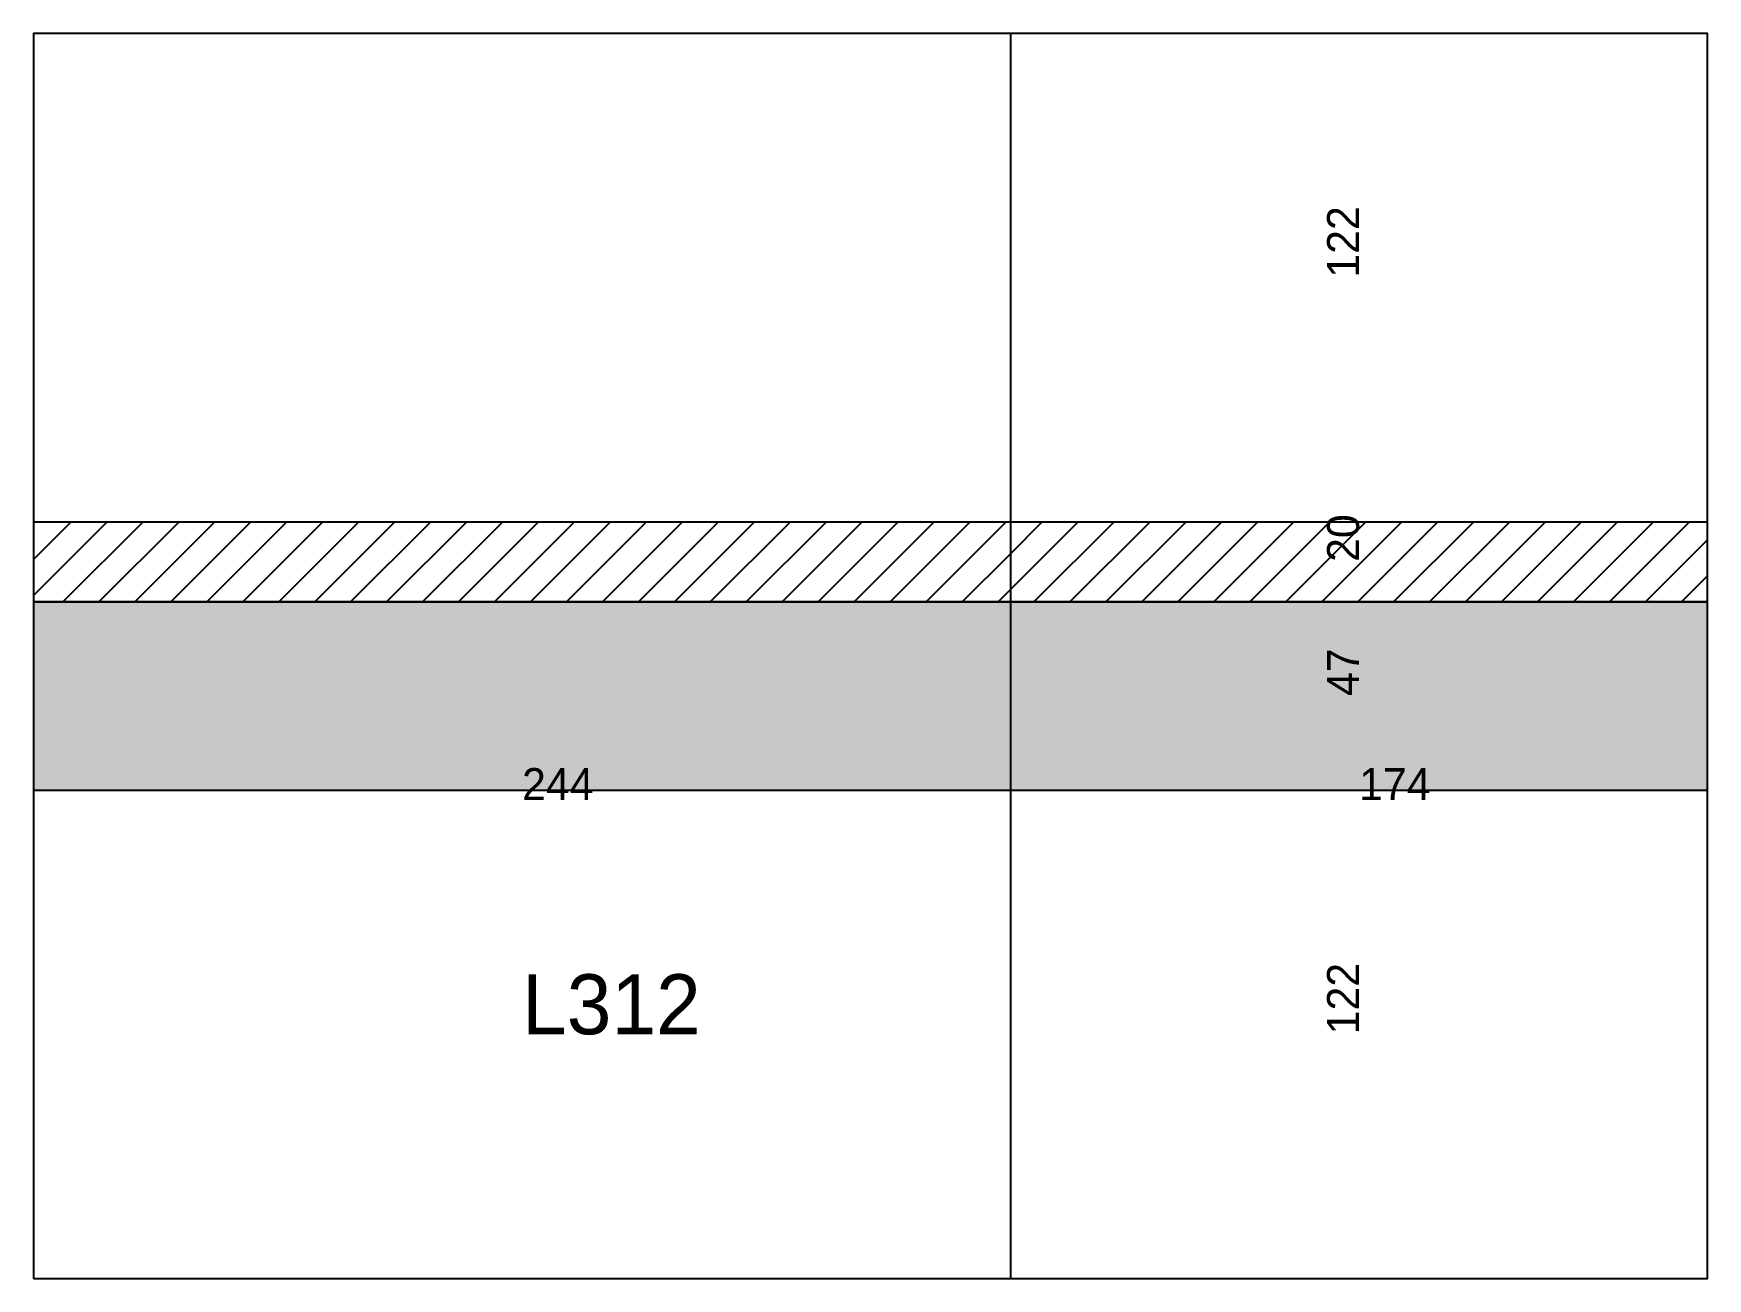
# Model space of a CAD drawing. Extents: x 4041 to 4459, y 2281 to 2592.
import ezdxf

# ---------------------------------------------------------------- set-up
doc = ezdxf.new("R2010")
doc.units = 0
for name, color, linetype in [('3', 3, 'Continuous'), ('4', 4, 'Continuous'), ('Hachura', 251, 'Continuous'), ('Painéis', 200, 'Continuous'), ('REAPROVEITAMENTO', 251, 'Continuous')]:
    doc.layers.add(name, color=color, linetype=linetype)

msp = doc.modelspace()

# ---------------------------------------------------------------- hatches: boundary and pattern name
at = {"layer": 'Hachura'}
h = msp.add_hatch(color=7, dxfattribs=at)
h.dxf.hatch_style = 1
h.paths.add_polyline_path([(4041.07, 2402.94), (4459.07, 2402.94), (4459.07, 2449.94), (4041.07, 2449.94)])
at = {"layer": 'REAPROVEITAMENTO'}
h = msp.add_hatch(dxfattribs=at)
h.set_pattern_fill('ANSI31', scale=2)
h.paths.add_polyline_path([(4041.07, 2469.94), (4041.07, 2449.94), (4285.07, 2449.94), (4285.07, 2469.94)])
h = msp.add_hatch(dxfattribs=at)
h.set_pattern_fill('ANSI31', scale=2)
h.paths.add_polyline_path([(4285.07, 2469.94), (4285.07, 2449.94), (4459.07, 2449.94), (4459.07, 2469.94)])

# ---------------------------------------------------------------- linework, layer by layer
at = {"layer": '3'}
for p, q in [((4459.07, 2591.94), (4041.07, 2591.94)), ((4041.07, 2591.94), (4041.07, 2280.94)), ((4285.07, 2280.94), (4285.07, 2591.94)), ((4459.07, 2280.94), (4459.07, 2591.94)), ((4041.07, 2449.94), (4459.07, 2449.94)), ((4041.07, 2402.94), (4459.07, 2402.94)), ((4041.07, 2280.94), (4459.07, 2280.94))]:
    msp.add_line(p, q, dxfattribs=at)
at = {"layer": '3', "lineweight": 25}
msp.add_lwpolyline([(4041.07, 2280.94), (4459.07, 2280.94), (4459.07, 2591.94), (4041.07, 2591.94)], close=True, dxfattribs=at)
at = {"layer": '3'}
for points in [[(4041.07, 2469.94), (4459.07, 2469.94)], [(4459.07, 2449.94), (4041.07, 2449.94)]]:
    msp.add_lwpolyline(points, dxfattribs=at)
at = {"layer": 'Painéis', "lineweight": 18}
for p, q in [((4285.07, 2280.94), (4285.07, 2591.94)), ((4041.07, 2469.94), (4459.07, 2469.94)), ((4041.07, 2449.94), (4459.07, 2449.94)), ((4041.07, 2402.94), (4459.07, 2402.94))]:
    msp.add_line(p, q, dxfattribs=at)

# ---------------------------------------------------------------- texts
at = {"layer": '4'}
msp.add_text('L312', height=15, dxfattribs=at).set_placement((4163.07, 2341.94))
at = {"layer": 'Painéis'}
for s, p in [('122', (4372.07, 2530.94)), ('20', (4372.07, 2459.94)), ('47', (4372.07, 2426.44)), ('122', (4372.07, 2341.94))]:
    msp.add_text(s, height=8, rotation=90, dxfattribs=at).set_placement(p)
for s, p in [('244', (4163.07, 2400.44)), ('174', (4372.07, 2400.44))]:
    msp.add_text(s, height=8, dxfattribs=at).set_placement(p)

doc.saveas('drawing.dxf')
